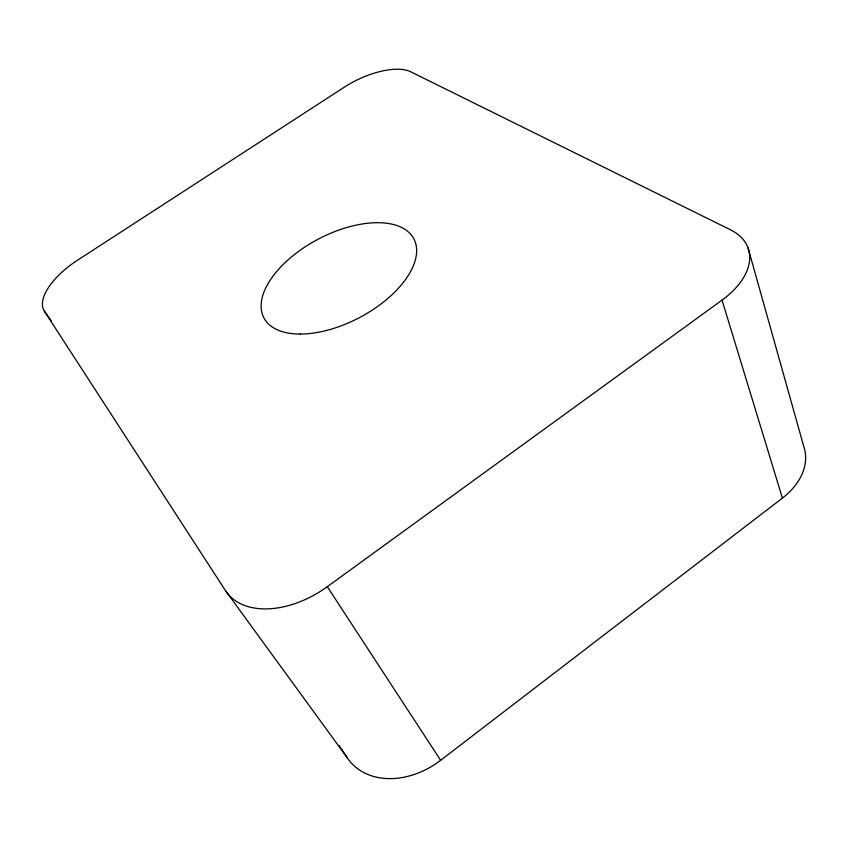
<?xml version="1.0" encoding="UTF-8"?>
<svg xmlns="http://www.w3.org/2000/svg" width="848" height="848" viewBox="0 0 848 848"><rect width="100%" height="100%" fill="white"/><g stroke="black" fill="none" stroke-linecap="round" stroke-linejoin="round"><path stroke-width="1.27" d="M782.407 498.094L722.04 300.118A78.991 46.269 -18.2 0 0 730.351 229.734L410.782 71.804A54.293 23.447 -25.8 0 0 344.161 87.27L77.56 260.188A57.166 25.323 -32.1 0 0 44.319 311.121L225.536 590.717L347.267 757.794A72.727 55.841 -37.6 0 0 440.642 760.296L782.407 498.094A70.087 49.216 -14.3 0 0 803.766 446.451L748.137 248.188M225.536 590.717A82.574 53.244 -34.3 0 0 327.296 586.689L722.04 300.118M44.319 311.121L51.219 320.777M339.242 745.657L347.267 757.794M327.296 586.689L440.642 760.296M300.34 334.048A84.758 44.329 -27.8 0 0 416.644 250.425A84.758 44.329 -27.8 0 0 299.62 250.637A84.758 44.329 -27.8 0 0 300.34 334.048"/></g></svg>
